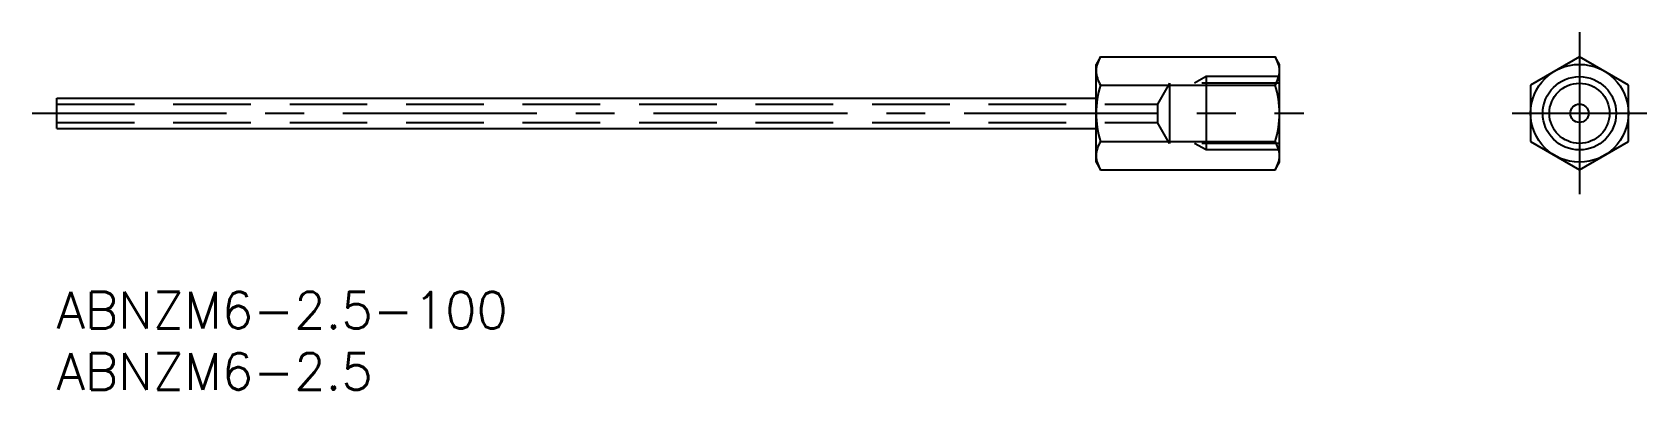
# Model space of a CAD drawing. Extents: x -2 to 130, y -8 to 21.
import ezdxf

# ---------------------------------------------------------------- set-up
doc = ezdxf.new("R2010")
doc.units = 0
doc.header["$LTSCALE"] = 0.5
doc.linetypes.add('CENTER', pattern=[50.8, 31.75, -6.35, 6.35, -6.35])
doc.linetypes.add('DASHED', pattern=[19.05, 12.7, -6.35])
for name, color, linetype in [('MSM_CENTER', 1, 'CENTER'), ('MSM_CONTINUOUS', 7, 'CONTINUOUS'), ('MSM_DASHED', 4, 'DASHED'), ('MSM_NARROW', 5, 'CONTINUOUS'), ('MSM_PART_NUMBER', 7, 'CONTINUOUS')]:
    doc.layers.add(name, color=color, linetype=linetype)
doc.styles.get("Standard").update_dxf_attribs({"font": 'txt.shx', "height": 3, "bigfont": 'bigfont.shx'})

# ---------------------------------------------------------------- blocks, each defined once
blk = doc.blocks.new('*U8')
at = {"layer": 'MSM_PART_NUMBER'}
blk.add_text('ABNZM6-2.5-100', height=3, dxfattribs=at).set_placement((0, -3))
blk = doc.blocks.new('*U9')
at = {"layer": 'MSM_PART_NUMBER'}
blk.add_text('ABNZM6-2.5', height=3, dxfattribs=at).set_placement((0, -8))

msp = doc.modelspace()

# ---------------------------------------------------------------- linework, layer by layer
at = {"layer": 'MSM_CENTER'}
for p, q in [((124.53, 21.25), (124.53, 7.99)), ((-2, 14.62), (102, 14.62)), ((119.03, 14.62), (130.03, 14.62))]:
    msp.add_line(p, q, dxfattribs=at)
at = {"layer": 'MSM_CONTINUOUS'}
for p, q in [((85.36, 19.24), (85, 18.62)), ((85, 10.62), (85, 18.62)), ((85.36, 19.24), (99.64, 19.24)), ((100, 18.62), (99.64, 19.24)), ((100, 10.62), (100, 18.62)), ((124.53, 19.24), (120.53, 16.93)), ((128.53, 16.93), (124.53, 19.24)), ((0, 13.37), (0, 15.87)), ((0, 15.87), (85, 15.87)), ((85.36, 16.93), (99.64, 16.93)), ((120.53, 16.93), (120.53, 12.31)), ((128.53, 12.31), (128.53, 16.93)), ((0, 13.37), (85, 13.37)), ((85.36, 12.31), (99.64, 12.31)), ((120.53, 12.31), (124.53, 10)), ((124.53, 10), (128.53, 12.31)), ((85, 10.62), (85.36, 10)), ((99.64, 10), (100, 10.62)), ((85.36, 10), (99.64, 10))]:
    msp.add_line(p, q, dxfattribs=at)
for radius in [4, 2.46, 0.75]:
    msp.add_circle((124.53, 14.62), radius, dxfattribs=at)
for centre, radius, start, end in [((87.32, 18), 2.32, 147.6483, 177.2412), ((97.68, 18), 2.32, 2.7588, 32.3517), ((87.35, 18.18), 2.35, 182.2891, 212.0951), ((97.65, 18.18), 2.35, 327.9049, 357.7109), ((92.64, 14.62), 7.64, 162.412, 197.588), ((92.36, 14.62), 7.64, 342.412, 17.588), ((87.35, 11.06), 2.35, 147.9049, 177.7109), ((97.65, 11.06), 2.35, 2.2891, 32.0951), ((87.32, 11.24), 2.32, 182.7588, 212.3517), ((97.68, 11.24), 2.32, 327.6483, 357.2412)]:
    msp.add_arc(centre, radius, start, end, dxfattribs=at)
at = {"layer": 'MSM_DASHED'}
for p, q in [((94, 17.62), (93.06, 17.08)), ((100, 17.62), (94, 17.62)), ((94, 17.62), (94, 11.62)), ((91, 17.08), (90.01, 15.37)), ((100, 17.08), (91, 17.08)), ((91, 17.08), (91, 12.16)), ((0, 15.37), (90.01, 15.37)), ((90.01, 15.37), (90.01, 13.87)), ((0, 13.87), (90.01, 13.87)), ((91, 12.16), (90.01, 13.87)), ((100, 12.16), (91, 12.16)), ((94, 11.62), (93.06, 12.16)), ((100, 11.62), (94, 11.62))]:
    msp.add_line(p, q, dxfattribs=at)
at = {"layer": 'MSM_NARROW'}
msp.add_circle((124.53, 14.62), 3, dxfattribs=at)

# ---------------------------------------------------------------- block references
at = {"layer": 'MSM_CONTINUOUS'}
for name in ['*U8', '*U9']:
    msp.add_blockref(name, (0, 0), dxfattribs=at)

doc.saveas('drawing.dxf')
